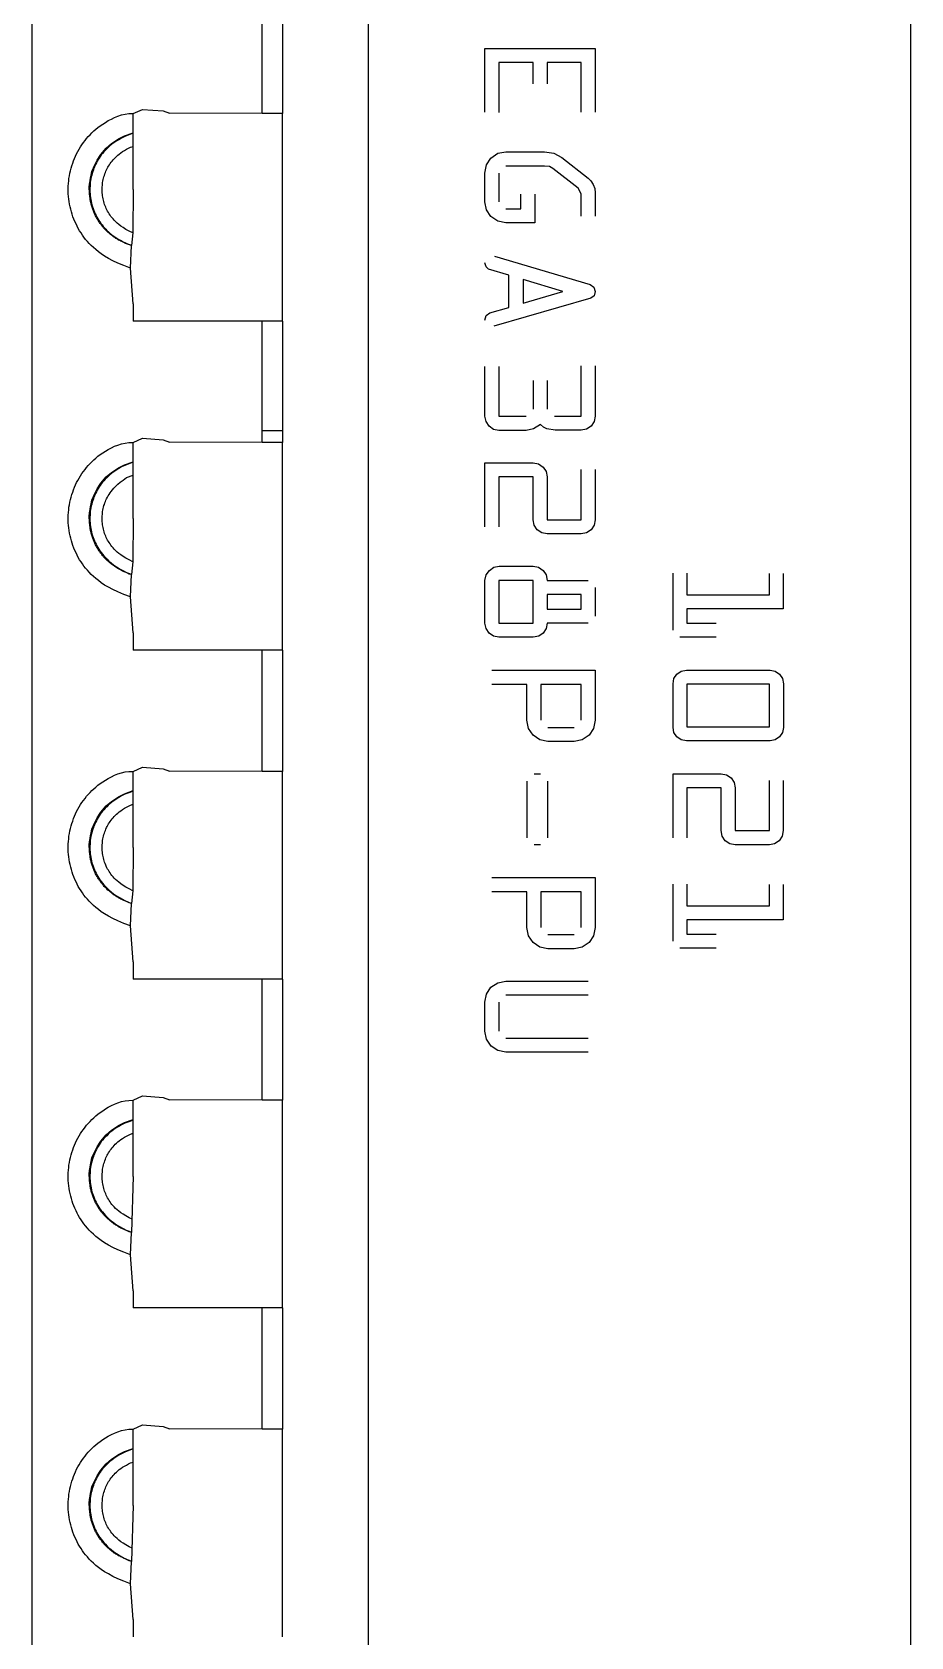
# Model space of a CAD drawing. Header units: millimetres. Extents: x -116 to 361, y -106 to 178.
# Drawn here: x 74.49 to 81.33, y 30.9 to 43.39 of the extents above; entities that cross this region are included whole.
import ezdxf

# ---------------------------------------------------------------- set-up
doc = ezdxf.new("R2010")
doc.units = ezdxf.units.MM
doc.layers.add('Edges', color=7, linetype='Continuous')

# ---------------------------------------------------------------- blocks, each defined once
blk = doc.blocks.new('Arduino Uno pl')
at = {"layer": 'Edges'}
for p, q in [((0.675, 2.353), (0.675, 37.919)), ((3.292, 37.206), (3.292, 2.974)), ((7.517, 2.974), (7.517, 37.206)), ((2.467, 22.058), (2.467, 23.001)), ((2.624, 23.001), (2.624, 22.058)), ((4.2, 22.067), (4.2, 22.564)), ((4.2, 22.564), (5.06, 22.564)), ((5.06, 22.564), (5.06, 22.067)), ((4.575, 22.455), (4.308, 22.455)), ((4.308, 22.455), (4.308, 22.066)), ((4.575, 22.288), (4.575, 22.455)), ((4.95, 22.455), (4.685, 22.455)), ((4.685, 22.455), (4.685, 22.288)), ((4.95, 22.067), (4.95, 22.455)), ((1.461, 22.058), (1.535, 22.09)), ((1.461, 21.907), (1.461, 22.058)), ((1.535, 22.09), (1.696, 22.078)), ((1.696, 22.078), (1.746, 22.06)), ((2.467, 22.058), (1.746, 22.06)), ((2.624, 22.058), (2.467, 22.058)), ((2.624, 20.44), (2.624, 22.058)), ((1.394, 21.883), (1.461, 21.907)), ((1.461, 21.802), (1.461, 21.907)), ((1.461, 21.465), (1.461, 21.802)), ((4.247, 21.711), (4.3, 21.748)), ((4.3, 21.748), (4.363, 21.76)), ((4.363, 21.76), (4.664, 21.76)), ((4.664, 21.76), (4.738, 21.749)), ((4.738, 21.749), (4.8, 21.716)), ((4.2, 21.594), (4.212, 21.658)), ((4.212, 21.658), (4.247, 21.711)), ((4.665, 21.649), (4.364, 21.649)), ((4.702, 21.644), (4.665, 21.649)), ((4.73, 21.63), (4.702, 21.644)), ((4.926, 21.476), (4.73, 21.63)), ((4.8, 21.716), (5.004, 21.554)), ((4.2, 21.371), (4.2, 21.594)), ((4.308, 21.594), (4.308, 21.371)), ((5.004, 21.554), (5.025, 21.533)), ((5.025, 21.533), (5.043, 21.505)), ((5.043, 21.505), (5.056, 21.473)), ((1.461, 21.465), (1.459, 21.128)), ((4.212, 21.308), (4.2, 21.371)), ((4.48, 21.316), (4.48, 21.43)), ((4.589, 21.43), (4.589, 21.207)), ((4.95, 21.432), (4.926, 21.476)), ((4.95, 21.258), (4.95, 21.432)), ((5.056, 21.473), (5.06, 21.44)), ((5.06, 21.44), (5.06, 21.258)), ((4.247, 21.255), (4.212, 21.308)), ((4.3, 21.219), (4.247, 21.255)), ((4.363, 21.316), (4.48, 21.316)), ((1.459, 21.128), (1.45, 21.029)), ((4.363, 21.207), (4.3, 21.219)), ((4.589, 21.207), (4.363, 21.207)), ((1.442, 20.854), (1.45, 21.029)), ((4.209, 20.863), (4.2, 20.895)), ((4.275, 20.947), (5.019, 20.726)), ((1.461, 20.575), (1.442, 20.854)), ((4.229, 20.847), (4.209, 20.863)), ((4.387, 20.799), (4.229, 20.847)), ((4.387, 20.548), (4.387, 20.799)), ((4.808, 20.672), (4.497, 20.766)), ((4.497, 20.766), (4.497, 20.58)), ((5.025, 20.62), (4.27, 20.401)), ((4.497, 20.58), (4.808, 20.672)), ((5.019, 20.726), (5.049, 20.706)), ((5.051, 20.638), (5.025, 20.62)), ((5.049, 20.706), (5.06, 20.671)), ((5.06, 20.671), (5.051, 20.638)), ((1.461, 20.575), (1.461, 20.44)), ((4.209, 20.485), (4.239, 20.505)), ((4.239, 20.505), (4.387, 20.548)), ((2.467, 20.44), (1.461, 20.44)), ((2.467, 19.587), (2.467, 20.44)), ((2.624, 20.44), (2.467, 20.44)), ((2.624, 20.44), (2.624, 19.587)), ((4.2, 20.45), (4.209, 20.485)), ((4.201, 19.701), (4.201, 20.089)), ((4.31, 20.089), (4.31, 19.702)), ((4.951, 19.701), (4.951, 20.093)), ((5.06, 20.093), (5.06, 19.701)), ((4.578, 19.757), (4.578, 19.978)), ((4.686, 19.978), (4.686, 19.756)), ((4.209, 19.659), (4.201, 19.701)), ((4.233, 19.623), (4.209, 19.659)), ((4.268, 19.598), (4.233, 19.623)), ((4.31, 19.702), (4.522, 19.702)), ((4.632, 19.636), (4.579, 19.602)), ((4.656, 19.616), (4.632, 19.636)), ((4.683, 19.603), (4.656, 19.616)), ((4.741, 19.701), (4.951, 19.701)), ((5.028, 19.623), (4.992, 19.6)), ((5.052, 19.659), (5.028, 19.623)), ((5.06, 19.701), (5.052, 19.659)), ((1.461, 19.497), (1.535, 19.53)), ((1.461, 19.346), (1.461, 19.497)), ((1.535, 19.53), (1.696, 19.518)), ((1.696, 19.518), (1.746, 19.5)), ((2.467, 19.497), (1.746, 19.5)), ((2.467, 19.497), (2.467, 19.587)), ((2.624, 19.587), (2.467, 19.587)), ((2.624, 19.497), (2.467, 19.497)), ((2.624, 19.587), (2.624, 19.497)), ((2.624, 17.88), (2.624, 19.497)), ((4.31, 19.59), (4.268, 19.598)), ((4.522, 19.59), (4.31, 19.59)), ((4.579, 19.602), (4.522, 19.59)), ((4.747, 19.592), (4.683, 19.603)), ((4.951, 19.592), (4.747, 19.592)), ((4.992, 19.6), (4.951, 19.592)), ((1.394, 19.323), (1.461, 19.346)), ((1.461, 19.241), (1.461, 19.346)), ((1.461, 18.904), (1.461, 19.241)), ((4.201, 18.839), (4.201, 19.338)), ((4.201, 19.338), (4.576, 19.338)), ((4.576, 19.338), (4.618, 19.33)), ((4.618, 19.33), (4.654, 19.305)), ((4.654, 19.305), (4.678, 19.27)), ((4.678, 19.27), (4.686, 19.228)), ((4.951, 18.895), (4.951, 19.287)), ((5.06, 19.287), (5.06, 18.895)), ((4.576, 19.228), (4.31, 19.228)), ((4.31, 19.228), (4.31, 18.839)), ((4.576, 18.895), (4.576, 19.228)), ((4.686, 19.228), (4.686, 18.895)), ((1.461, 18.904), (1.459, 18.567)), ((4.584, 18.853), (4.576, 18.895)), ((4.686, 18.895), (4.951, 18.895)), ((5.06, 18.895), (5.052, 18.853)), ((4.608, 18.817), (4.584, 18.853)), ((4.644, 18.793), (4.608, 18.817)), ((4.686, 18.785), (4.644, 18.793)), ((4.951, 18.785), (4.686, 18.785)), ((4.992, 18.793), (4.951, 18.785)), ((5.028, 18.817), (4.992, 18.793)), ((5.052, 18.853), (5.028, 18.817)), ((1.459, 18.567), (1.45, 18.468)), ((4.209, 18.465), (4.235, 18.501)), ((4.235, 18.501), (4.27, 18.525)), ((4.27, 18.525), (4.311, 18.533)), ((4.311, 18.533), (4.576, 18.533)), ((4.576, 18.533), (4.618, 18.525)), ((4.618, 18.525), (4.653, 18.501)), ((4.653, 18.501), (4.677, 18.465)), ((1.45, 18.468), (1.4, 18.486)), ((1.429, 18.475), (1.451, 18.471)), ((1.442, 18.294), (1.45, 18.468)), ((4.201, 18.423), (4.209, 18.465)), ((4.201, 18.09), (4.201, 18.423)), ((4.576, 18.423), (4.31, 18.423)), ((4.31, 18.423), (4.31, 18.09)), ((4.576, 18.09), (4.576, 18.423)), ((4.677, 18.465), (4.685, 18.423)), ((4.685, 18.423), (5.005, 18.423)), ((5.06, 18.368), (5.06, 18.145)), ((5.665, 18.036), (5.665, 18.479)), ((5.773, 18.479), (5.773, 18.31)), ((6.415, 18.31), (6.415, 18.476)), ((6.523, 18.476), (6.523, 18.201)), ((1.461, 18.015), (1.442, 18.294)), ((4.951, 18.313), (4.685, 18.313)), ((4.685, 18.313), (4.685, 18.199)), ((4.951, 18.199), (4.951, 18.313)), ((5.773, 18.31), (6.415, 18.31)), ((4.685, 18.199), (4.951, 18.199)), ((6.523, 18.201), (5.773, 18.201)), ((5.773, 18.201), (5.773, 18.091)), ((1.461, 18.015), (1.461, 17.88)), ((4.209, 18.048), (4.201, 18.09)), ((4.233, 18.013), (4.209, 18.048)), ((4.268, 17.988), (4.233, 18.013)), ((4.31, 18.09), (4.576, 18.09)), ((4.654, 18.013), (4.619, 17.988)), ((4.677, 18.048), (4.654, 18.013)), ((4.685, 18.09), (4.677, 18.048)), ((5.005, 18.09), (4.685, 18.09)), ((5.773, 18.091), (6, 18.091)), ((2.467, 17.88), (1.461, 17.88)), ((2.467, 16.936), (2.467, 17.88)), ((2.624, 17.88), (2.467, 17.88)), ((2.624, 17.88), (2.624, 16.936)), ((4.31, 17.98), (4.268, 17.988)), ((4.576, 17.98), (4.31, 17.98)), ((4.619, 17.988), (4.576, 17.98)), ((6, 17.982), (5.719, 17.982)), ((4.254, 17.723), (5.06, 17.723)), ((5.06, 17.723), (5.06, 17.334)), ((5.665, 17.619), (5.672, 17.66)), ((5.665, 17.279), (5.665, 17.619)), ((5.672, 17.66), (5.695, 17.694)), ((5.695, 17.694), (5.729, 17.717)), ((5.729, 17.717), (5.769, 17.725)), ((5.769, 17.725), (6.42, 17.725)), ((6.42, 17.725), (6.46, 17.717)), ((6.46, 17.717), (6.494, 17.694)), ((6.494, 17.694), (6.517, 17.66)), ((6.517, 17.66), (6.525, 17.619)), ((6.525, 17.619), (6.525, 17.278)), ((4.528, 17.612), (4.254, 17.612)), ((4.528, 17.334), (4.528, 17.612)), ((4.637, 17.612), (4.637, 17.334)), ((4.95, 17.612), (4.637, 17.612)), ((4.95, 17.334), (4.95, 17.612)), ((6.415, 17.616), (5.773, 17.616)), ((5.773, 17.616), (5.773, 17.282)), ((6.415, 17.282), (6.415, 17.616)), ((4.54, 17.271), (4.528, 17.334)), ((4.576, 17.218), (4.54, 17.271)), ((4.691, 17.279), (4.895, 17.279)), ((5.047, 17.271), (5.011, 17.218)), ((5.06, 17.334), (5.047, 17.271)), ((5.672, 17.238), (5.665, 17.279)), ((5.773, 17.282), (6.415, 17.282)), ((6.525, 17.278), (6.517, 17.238)), ((4.629, 17.181), (4.576, 17.218)), ((4.691, 17.169), (4.629, 17.181)), ((4.895, 17.169), (4.691, 17.169)), ((4.958, 17.181), (4.895, 17.169)), ((5.011, 17.218), (4.958, 17.181)), ((5.695, 17.204), (5.672, 17.238)), ((5.729, 17.181), (5.695, 17.204)), ((5.769, 17.173), (5.729, 17.181)), ((6.42, 17.173), (5.769, 17.173)), ((6.46, 17.181), (6.42, 17.173)), ((6.494, 17.204), (6.46, 17.181)), ((6.517, 17.238), (6.494, 17.204)), ((1.461, 16.936), (1.535, 16.969)), ((1.461, 16.786), (1.461, 16.936)), ((1.535, 16.969), (1.696, 16.957)), ((1.696, 16.957), (1.746, 16.939)), ((2.467, 16.936), (1.746, 16.939)), ((2.624, 16.936), (2.467, 16.936)), ((2.624, 15.319), (2.624, 16.936)), ((4.585, 16.916), (4.633, 16.916)), ((5.665, 16.418), (5.665, 16.917)), ((5.665, 16.917), (6.04, 16.917)), ((6.04, 16.917), (6.082, 16.909)), ((6.082, 16.909), (6.118, 16.885)), ((6.118, 16.885), (6.142, 16.849)), ((1.461, 16.681), (1.461, 16.786)), ((4.53, 16.418), (4.53, 16.861)), ((4.688, 16.861), (4.688, 16.418)), ((6.04, 16.807), (5.773, 16.807)), ((5.773, 16.807), (5.773, 16.418)), ((6.04, 16.475), (6.04, 16.807)), ((6.142, 16.849), (6.15, 16.807)), ((6.15, 16.807), (6.15, 16.475)), ((6.415, 16.475), (6.415, 16.866)), ((6.523, 16.866), (6.523, 16.475)), ((1.461, 16.343), (1.461, 16.681)), ((6.048, 16.432), (6.04, 16.475)), ((6.072, 16.396), (6.048, 16.432)), ((6.108, 16.372), (6.072, 16.396)), ((6.15, 16.364), (6.108, 16.372)), ((6.15, 16.475), (6.415, 16.475)), ((6.456, 16.372), (6.415, 16.364)), ((6.491, 16.396), (6.456, 16.372)), ((6.515, 16.432), (6.491, 16.396)), ((6.523, 16.475), (6.515, 16.432)), ((1.461, 16.343), (1.459, 16.007)), ((4.633, 16.364), (4.585, 16.364)), ((6.415, 16.364), (6.15, 16.364)), ((1.459, 16.007), (1.45, 15.908)), ((4.254, 16.109), (5.06, 16.109)), ((4.528, 15.998), (4.254, 15.998)), ((4.528, 15.72), (4.528, 15.998)), ((4.637, 15.998), (4.637, 15.72)), ((4.95, 15.998), (4.637, 15.998)), ((4.95, 15.72), (4.95, 15.998)), ((5.06, 16.109), (5.06, 15.72)), ((5.665, 15.615), (5.665, 16.058)), ((5.773, 16.058), (5.773, 15.889)), ((6.415, 15.889), (6.415, 16.055)), ((6.523, 16.055), (6.523, 15.78)), ((1.429, 15.915), (1.451, 15.911)), ((1.442, 15.733), (1.45, 15.908)), ((5.773, 15.889), (6.415, 15.889)), ((6.523, 15.78), (5.773, 15.78)), ((5.773, 15.78), (5.773, 15.67)), ((1.461, 15.454), (1.442, 15.733)), ((4.54, 15.657), (4.528, 15.72)), ((4.576, 15.604), (4.54, 15.657)), ((4.691, 15.665), (4.895, 15.665)), ((5.047, 15.657), (5.011, 15.604)), ((5.06, 15.72), (5.047, 15.657)), ((5.773, 15.67), (6, 15.67)), ((4.629, 15.567), (4.576, 15.604)), ((4.691, 15.555), (4.629, 15.567)), ((4.895, 15.555), (4.691, 15.555)), ((4.958, 15.568), (4.895, 15.555)), ((5.011, 15.604), (4.958, 15.568)), ((6, 15.561), (5.719, 15.561)), ((1.461, 15.454), (1.461, 15.319)), ((2.467, 15.319), (1.461, 15.319)), ((2.467, 14.376), (2.467, 15.319)), ((2.624, 15.319), (2.467, 15.319)), ((2.624, 15.319), (2.624, 14.376)), ((4.212, 15.202), (4.247, 15.255)), ((4.247, 15.255), (4.3, 15.291)), ((4.3, 15.291), (4.363, 15.303)), ((4.363, 15.303), (5.004, 15.303)), ((4.2, 15.139), (4.212, 15.202)), ((4.2, 14.914), (4.2, 15.139)), ((4.31, 15.139), (4.31, 14.914)), ((5.005, 15.193), (4.363, 15.193)), ((4.212, 14.852), (4.2, 14.914)), ((4.248, 14.798), (4.212, 14.852)), ((4.301, 14.762), (4.248, 14.798)), ((4.364, 14.75), (4.301, 14.762)), ((4.363, 14.859), (5.004, 14.859)), ((5.004, 14.75), (4.364, 14.75)), ((1.461, 14.376), (1.535, 14.409)), ((1.461, 14.225), (1.461, 14.376)), ((1.535, 14.409), (1.696, 14.396)), ((1.696, 14.396), (1.746, 14.379)), ((2.467, 14.376), (1.746, 14.379)), ((2.624, 14.376), (2.467, 14.376)), ((2.624, 12.759), (2.624, 14.376)), ((1.461, 13.783), (1.461, 14.225)), ((1.461, 13.783), (1.45, 13.347)), ((1.429, 13.354), (1.451, 13.35)), ((1.442, 13.172), (1.45, 13.347)), ((1.461, 12.893), (1.442, 13.172)), ((1.461, 12.893), (1.461, 12.759)), ((2.467, 12.759), (1.461, 12.759)), ((2.467, 11.815), (2.467, 12.759)), ((2.624, 12.759), (2.467, 12.759)), ((2.624, 12.759), (2.624, 11.815)), ((1.461, 11.815), (1.535, 11.848)), ((1.461, 11.664), (1.461, 11.815)), ((1.535, 11.848), (1.696, 11.836)), ((1.696, 11.836), (1.746, 11.818)), ((2.467, 11.815), (1.746, 11.818)), ((2.624, 11.815), (2.467, 11.815)), ((2.624, 10.198), (2.624, 11.815)), ((1.461, 11.222), (1.461, 11.664)), ((1.461, 11.222), (1.45, 10.786)), ((1.429, 10.793), (1.451, 10.789)), ((1.442, 10.612), (1.45, 10.786)), ((1.461, 10.333), (1.442, 10.612)), ((1.461, 10.333), (1.461, 10.198))]:
    blk.add_line(p, q, dxfattribs=at)
for points in [[(1.442, 20.854), (1.389, 20.874), (1.343, 20.893), (1.303, 20.912), (1.269, 20.93), (1.239, 20.947), (1.214, 20.965), (1.192, 20.981), (1.172, 20.998), (1.153, 21.014), (1.136, 21.03), (1.12, 21.046), (1.106, 21.062), (1.092, 21.078), (1.079, 21.095), (1.067, 21.111), (1.056, 21.128), (1.045, 21.145), (1.035, 21.162), (1.026, 21.18), (1.017, 21.198), (1.008, 21.217), (1.001, 21.235), (0.993, 21.254), (0.987, 21.273), (0.981, 21.293), (0.976, 21.312), (0.971, 21.332), (0.967, 21.352), (0.963, 21.372), (0.961, 21.392), (0.959, 21.412), (0.957, 21.432), (0.956, 21.452), (0.956, 21.472), (0.957, 21.493), (0.958, 21.513), (0.96, 21.533), (0.962, 21.553), (0.965, 21.573), (0.969, 21.593), (0.974, 21.612), (0.979, 21.632), (0.984, 21.651), (0.991, 21.671), (0.998, 21.69), (1.005, 21.708), (1.013, 21.727), (1.022, 21.745), (1.031, 21.763), (1.041, 21.781), (1.052, 21.798), (1.063, 21.815), (1.074, 21.831), (1.087, 21.847), (1.099, 21.863), (1.112, 21.878), (1.126, 21.893), (1.14, 21.908), (1.155, 21.922), (1.171, 21.936), (1.188, 21.949), (1.206, 21.963), (1.225, 21.976), (1.246, 21.989), (1.268, 22.003), (1.292, 22.015), (1.316, 22.027), (1.343, 22.038), (1.37, 22.047), (1.399, 22.053), (1.429, 22.057), (1.461, 22.058)], [(1.461, 21.904), (1.428, 21.891), (1.398, 21.879), (1.372, 21.866), (1.35, 21.854), (1.33, 21.842), (1.312, 21.83), (1.296, 21.818), (1.281, 21.806), (1.268, 21.794), (1.256, 21.782), (1.244, 21.771), (1.234, 21.759), (1.224, 21.747), (1.214, 21.735), (1.206, 21.724), (1.198, 21.711), (1.19, 21.699), (1.182, 21.686), (1.176, 21.673), (1.169, 21.66), (1.163, 21.647), (1.157, 21.634), (1.152, 21.62), (1.147, 21.606), (1.143, 21.592), (1.139, 21.578), (1.136, 21.564), (1.133, 21.549), (1.13, 21.535), (1.128, 21.52), (1.127, 21.506), (1.126, 21.491), (1.125, 21.477), (1.125, 21.462), (1.125, 21.447), (1.126, 21.433), (1.128, 21.418), (1.129, 21.403), (1.132, 21.389), (1.134, 21.375), (1.138, 21.36), (1.141, 21.346), (1.145, 21.332), (1.15, 21.318), (1.155, 21.304), (1.161, 21.291), (1.166, 21.277), (1.173, 21.264), (1.18, 21.251), (1.187, 21.239), (1.194, 21.226), (1.202, 21.214), (1.211, 21.202), (1.22, 21.19), (1.229, 21.179), (1.238, 21.168), (1.248, 21.157), (1.258, 21.146), (1.269, 21.136), (1.281, 21.126), (1.293, 21.116), (1.306, 21.106), (1.32, 21.097), (1.335, 21.087), (1.351, 21.078), (1.368, 21.068), (1.384, 21.059), (1.401, 21.051), (1.418, 21.044), (1.434, 21.038), (1.448, 21.033), (1.451, 21.032)], [(1.14, 21.609), (1.153, 21.636), (1.181, 21.695), (1.211, 21.739), (1.253, 21.789), (1.293, 21.824), (1.347, 21.86), (1.394, 21.883)], [(1.459, 21.128), (1.43, 21.143), (1.405, 21.156), (1.384, 21.17), (1.366, 21.182), (1.35, 21.194), (1.337, 21.205), (1.325, 21.216), (1.315, 21.227), (1.306, 21.237), (1.297, 21.247), (1.289, 21.257), (1.282, 21.267), (1.275, 21.277), (1.269, 21.287), (1.263, 21.297), (1.258, 21.307), (1.253, 21.318), (1.248, 21.328), (1.244, 21.339), (1.24, 21.35), (1.236, 21.361), (1.233, 21.372), (1.23, 21.383), (1.228, 21.394), (1.225, 21.406), (1.224, 21.417), (1.222, 21.428), (1.221, 21.44), (1.221, 21.451), (1.22, 21.463), (1.22, 21.474), (1.221, 21.486), (1.222, 21.497), (1.223, 21.509), (1.224, 21.52), (1.226, 21.532), (1.229, 21.543), (1.231, 21.554), (1.234, 21.565), (1.238, 21.576), (1.241, 21.587), (1.246, 21.598), (1.25, 21.608), (1.255, 21.619), (1.26, 21.629), (1.265, 21.639), (1.271, 21.649), (1.277, 21.659), (1.284, 21.668), (1.29, 21.678), (1.298, 21.687), (1.305, 21.696), (1.314, 21.705), (1.323, 21.714), (1.332, 21.724), (1.343, 21.733), (1.354, 21.742), (1.366, 21.752), (1.38, 21.761), (1.394, 21.77), (1.409, 21.779), (1.425, 21.787), (1.442, 21.795), (1.461, 21.802)], [(1.45, 21.029), (1.433, 21.035), (1.417, 21.041), (1.402, 21.047), (1.389, 21.053), (1.378, 21.058), (1.367, 21.063), (1.358, 21.068), (1.349, 21.073), (1.342, 21.077), (1.334, 21.081), (1.328, 21.086), (1.321, 21.09), (1.315, 21.094), (1.309, 21.098), (1.303, 21.102), (1.298, 21.107), (1.292, 21.111), (1.286, 21.116), (1.28, 21.121), (1.274, 21.126), (1.268, 21.131), (1.263, 21.137), (1.257, 21.142), (1.252, 21.147), (1.247, 21.152), (1.242, 21.157), (1.237, 21.163), (1.232, 21.168), (1.228, 21.173), (1.223, 21.179), (1.219, 21.184), (1.215, 21.19), (1.21, 21.196), (1.206, 21.202), (1.201, 21.208), (1.197, 21.215), (1.193, 21.221), (1.188, 21.228), (1.184, 21.234), (1.181, 21.241), (1.177, 21.247), (1.174, 21.253), (1.17, 21.26), (1.167, 21.266), (1.164, 21.272), (1.161, 21.279), (1.159, 21.285), (1.156, 21.292), (1.153, 21.299), (1.15, 21.306), (1.148, 21.313), (1.145, 21.321), (1.143, 21.328), (1.14, 21.335), (1.138, 21.343), (1.136, 21.35), (1.134, 21.357), (1.132, 21.364), (1.131, 21.371), (1.129, 21.378), (1.128, 21.385), (1.127, 21.393), (1.126, 21.401), (1.125, 21.41), (1.124, 21.419), (1.123, 21.428), (1.122, 21.438), (1.121, 21.448), (1.121, 21.457), (1.12, 21.467), (1.12, 21.476), (1.12, 21.485), (1.12, 21.493), (1.121, 21.501), (1.122, 21.511), (1.124, 21.522), (1.126, 21.537), (1.13, 21.556), (1.134, 21.579), (1.14, 21.609)], [(1.442, 18.294), (1.389, 18.314), (1.343, 18.333), (1.303, 18.351), (1.269, 18.369), (1.239, 18.387), (1.214, 18.404), (1.192, 18.421), (1.172, 18.437), (1.153, 18.454), (1.136, 18.47), (1.12, 18.486), (1.106, 18.502), (1.092, 18.518), (1.079, 18.534), (1.067, 18.551), (1.056, 18.567), (1.045, 18.584), (1.035, 18.602), (1.026, 18.62), (1.017, 18.638), (1.008, 18.656), (1.001, 18.675), (0.993, 18.694), (0.987, 18.713), (0.981, 18.732), (0.976, 18.752), (0.971, 18.771), (0.967, 18.791), (0.963, 18.811), (0.961, 18.831), (0.959, 18.851), (0.957, 18.871), (0.956, 18.891), (0.956, 18.912), (0.957, 18.932), (0.958, 18.952), (0.96, 18.972), (0.962, 18.992), (0.965, 19.012), (0.969, 19.032), (0.974, 19.052), (0.979, 19.071), (0.984, 19.091), (0.991, 19.11), (0.998, 19.129), (1.005, 19.148), (1.013, 19.166), (1.022, 19.184), (1.031, 19.202), (1.041, 19.22), (1.052, 19.237), (1.063, 19.254), (1.074, 19.271), (1.087, 19.287), (1.099, 19.302), (1.112, 19.318), (1.126, 19.333), (1.14, 19.347), (1.155, 19.361), (1.171, 19.375), (1.188, 19.389), (1.206, 19.402), (1.225, 19.415), (1.246, 19.429), (1.268, 19.442), (1.292, 19.455), (1.316, 19.467), (1.343, 19.477), (1.37, 19.486), (1.399, 19.492), (1.429, 19.496), (1.461, 19.497)], [(1.461, 19.343), (1.428, 19.331), (1.398, 19.318), (1.372, 19.306), (1.35, 19.293), (1.33, 19.281), (1.312, 19.269), (1.296, 19.257), (1.281, 19.245), (1.268, 19.233), (1.256, 19.222), (1.244, 19.21), (1.234, 19.198), (1.224, 19.187), (1.214, 19.175), (1.206, 19.163), (1.198, 19.151), (1.19, 19.138), (1.182, 19.126), (1.176, 19.113), (1.169, 19.1), (1.163, 19.086), (1.157, 19.073), (1.152, 19.059), (1.147, 19.045), (1.143, 19.031), (1.139, 19.017), (1.136, 19.003), (1.133, 18.989), (1.13, 18.974), (1.128, 18.96), (1.127, 18.945), (1.126, 18.931), (1.125, 18.916), (1.125, 18.901), (1.125, 18.887), (1.126, 18.872), (1.128, 18.857), (1.129, 18.843), (1.132, 18.828), (1.134, 18.814), (1.138, 18.8), (1.141, 18.786), (1.145, 18.771), (1.15, 18.758), (1.155, 18.744), (1.161, 18.73), (1.166, 18.717), (1.173, 18.704), (1.18, 18.691), (1.187, 18.678), (1.195, 18.665), (1.203, 18.652), (1.213, 18.64), (1.223, 18.627), (1.234, 18.614), (1.246, 18.601), (1.259, 18.587), (1.273, 18.573), (1.29, 18.559), (1.31, 18.544), (1.333, 18.528), (1.36, 18.511), (1.392, 18.494), (1.429, 18.475)], [(1.14, 19.048), (1.153, 19.076), (1.181, 19.135), (1.211, 19.179), (1.253, 19.228), (1.293, 19.263), (1.347, 19.3), (1.394, 19.323)], [(1.41, 19.223), (1.461, 19.241)], [(1.459, 18.567), (1.43, 18.582), (1.405, 18.596), (1.384, 18.609), (1.366, 18.621), (1.35, 18.633), (1.337, 18.644), (1.325, 18.655), (1.315, 18.666), (1.306, 18.676), (1.297, 18.687), (1.289, 18.697), (1.282, 18.707), (1.275, 18.717), (1.269, 18.727), (1.263, 18.737), (1.258, 18.747), (1.253, 18.757), (1.248, 18.768), (1.244, 18.778), (1.24, 18.789), (1.236, 18.8), (1.233, 18.811), (1.23, 18.822), (1.228, 18.834), (1.225, 18.845), (1.224, 18.856), (1.222, 18.868), (1.221, 18.879), (1.221, 18.891), (1.22, 18.902), (1.22, 18.914), (1.221, 18.925), (1.222, 18.937), (1.223, 18.948), (1.224, 18.96), (1.226, 18.971), (1.229, 18.982), (1.231, 18.993), (1.234, 19.005), (1.238, 19.015), (1.241, 19.026), (1.246, 19.037), (1.25, 19.048), (1.255, 19.059), (1.261, 19.07), (1.267, 19.081), (1.274, 19.092), (1.282, 19.104), (1.291, 19.116), (1.301, 19.129), (1.312, 19.142), (1.326, 19.156), (1.342, 19.171), (1.361, 19.187), (1.384, 19.204), (1.41, 19.223)], [(1.4, 18.486), (1.38, 18.496), (1.363, 18.505), (1.348, 18.513), (1.336, 18.52), (1.326, 18.526), (1.317, 18.533), (1.309, 18.538), (1.301, 18.544), (1.294, 18.549), (1.287, 18.555), (1.281, 18.56), (1.275, 18.565), (1.269, 18.571), (1.263, 18.576), (1.257, 18.581), (1.252, 18.586), (1.247, 18.592), (1.242, 18.597), (1.237, 18.602), (1.232, 18.607), (1.228, 18.613), (1.223, 18.618), (1.219, 18.624), (1.215, 18.629), (1.21, 18.635), (1.206, 18.642), (1.201, 18.648), (1.197, 18.654), (1.193, 18.661), (1.188, 18.667), (1.184, 18.674), (1.181, 18.68), (1.177, 18.686), (1.174, 18.693), (1.17, 18.699), (1.167, 18.705), (1.164, 18.712), (1.161, 18.718), (1.159, 18.725), (1.156, 18.731), (1.153, 18.738), (1.15, 18.745), (1.148, 18.753), (1.145, 18.76), (1.143, 18.767), (1.14, 18.775), (1.138, 18.782), (1.136, 18.789), (1.134, 18.796), (1.132, 18.803), (1.131, 18.81), (1.129, 18.817), (1.128, 18.825), (1.127, 18.833), (1.126, 18.841), (1.125, 18.849), (1.124, 18.858), (1.123, 18.868), (1.122, 18.877), (1.121, 18.887), (1.121, 18.897), (1.12, 18.906), (1.12, 18.915), (1.12, 18.924), (1.12, 18.932), (1.121, 18.941), (1.122, 18.95), (1.124, 18.962), (1.126, 18.977), (1.13, 18.995), (1.134, 19.019), (1.14, 19.048)], [(1.442, 15.733), (1.389, 15.753), (1.343, 15.772), (1.303, 15.791), (1.269, 15.809), (1.239, 15.826), (1.214, 15.843), (1.192, 15.86), (1.172, 15.877), (1.153, 15.893), (1.136, 15.909), (1.12, 15.925), (1.106, 15.941), (1.092, 15.957), (1.079, 15.973), (1.067, 15.99), (1.056, 16.007), (1.045, 16.024), (1.035, 16.041), (1.026, 16.059), (1.017, 16.077), (1.008, 16.095), (1.001, 16.114), (0.993, 16.133), (0.987, 16.152), (0.981, 16.171), (0.976, 16.191), (0.971, 16.211), (0.967, 16.23), (0.963, 16.25), (0.961, 16.27), (0.959, 16.29), (0.957, 16.311), (0.956, 16.331), (0.956, 16.351), (0.957, 16.371), (0.958, 16.391), (0.96, 16.412), (0.962, 16.432), (0.965, 16.452), (0.969, 16.472), (0.974, 16.491), (0.979, 16.511), (0.984, 16.53), (0.991, 16.549), (0.998, 16.568), (1.005, 16.587), (1.013, 16.606), (1.022, 16.624), (1.031, 16.642), (1.041, 16.659), (1.052, 16.677), (1.063, 16.693), (1.074, 16.71), (1.087, 16.726), (1.099, 16.742), (1.112, 16.757), (1.126, 16.772), (1.14, 16.786), (1.155, 16.801), (1.171, 16.814), (1.188, 16.828), (1.206, 16.842), (1.225, 16.855), (1.246, 16.868), (1.268, 16.881), (1.292, 16.894), (1.316, 16.906), (1.343, 16.917), (1.37, 16.925), (1.399, 16.932), (1.429, 16.936), (1.461, 16.936)], [(1.461, 16.783), (1.428, 16.77), (1.398, 16.758), (1.372, 16.745), (1.35, 16.733), (1.33, 16.721), (1.312, 16.708), (1.296, 16.696), (1.281, 16.684), (1.268, 16.673), (1.256, 16.661), (1.244, 16.649), (1.234, 16.638), (1.224, 16.626), (1.214, 16.614), (1.206, 16.602), (1.198, 16.59), (1.19, 16.578), (1.182, 16.565), (1.176, 16.552), (1.169, 16.539), (1.163, 16.526), (1.157, 16.512), (1.152, 16.499), (1.147, 16.485), (1.143, 16.471), (1.139, 16.457), (1.136, 16.442), (1.133, 16.428), (1.13, 16.414), (1.128, 16.399), (1.127, 16.385), (1.126, 16.37), (1.125, 16.355), (1.125, 16.341), (1.125, 16.326), (1.126, 16.311), (1.128, 16.297), (1.129, 16.282), (1.132, 16.268), (1.134, 16.253), (1.138, 16.239), (1.141, 16.225), (1.145, 16.211), (1.15, 16.197), (1.155, 16.183), (1.161, 16.17), (1.166, 16.156), (1.173, 16.143), (1.18, 16.13), (1.187, 16.117), (1.195, 16.104), (1.203, 16.092), (1.213, 16.079), (1.223, 16.066), (1.234, 16.053), (1.246, 16.04), (1.259, 16.027), (1.273, 16.013), (1.29, 15.998), (1.31, 15.983), (1.333, 15.967), (1.36, 15.951), (1.392, 15.933), (1.429, 15.915)], [(1.14, 16.487), (1.153, 16.515), (1.181, 16.574), (1.211, 16.618), (1.253, 16.667), (1.293, 16.702), (1.347, 16.739), (1.394, 16.762), (1.461, 16.786)], [(1.459, 16.007), (1.43, 16.021), (1.405, 16.035), (1.384, 16.048), (1.366, 16.061), (1.35, 16.073), (1.337, 16.084), (1.325, 16.095), (1.315, 16.105), (1.306, 16.116), (1.297, 16.126), (1.289, 16.136), (1.282, 16.146), (1.275, 16.156), (1.269, 16.166), (1.263, 16.176), (1.258, 16.186), (1.253, 16.197), (1.248, 16.207), (1.244, 16.218), (1.24, 16.229), (1.236, 16.24), (1.233, 16.251), (1.23, 16.262), (1.228, 16.273), (1.225, 16.284), (1.224, 16.296), (1.222, 16.307), (1.221, 16.319), (1.221, 16.33), (1.22, 16.342), (1.22, 16.353), (1.221, 16.365), (1.222, 16.376), (1.223, 16.388), (1.224, 16.399), (1.226, 16.41), (1.229, 16.422), (1.231, 16.433), (1.234, 16.444), (1.238, 16.455), (1.241, 16.466), (1.246, 16.477), (1.25, 16.487), (1.255, 16.498), (1.26, 16.508), (1.265, 16.518), (1.271, 16.528), (1.277, 16.538), (1.284, 16.547), (1.29, 16.557), (1.298, 16.566), (1.305, 16.575), (1.314, 16.584), (1.323, 16.593), (1.332, 16.602), (1.343, 16.612), (1.354, 16.621), (1.366, 16.63), (1.38, 16.64), (1.394, 16.649), (1.409, 16.658), (1.425, 16.666), (1.442, 16.674), (1.461, 16.681)], [(1.45, 15.908), (1.433, 15.914), (1.417, 15.92), (1.402, 15.926), (1.389, 15.932), (1.378, 15.937), (1.367, 15.942), (1.358, 15.947), (1.349, 15.951), (1.342, 15.956), (1.334, 15.96), (1.328, 15.964), (1.321, 15.969), (1.315, 15.973), (1.309, 15.977), (1.303, 15.981), (1.298, 15.986), (1.292, 15.99), (1.286, 15.995), (1.28, 16), (1.274, 16.005), (1.268, 16.01), (1.263, 16.015), (1.257, 16.021), (1.252, 16.026), (1.247, 16.031), (1.242, 16.036), (1.237, 16.041), (1.232, 16.047), (1.228, 16.052), (1.223, 16.057), (1.219, 16.063), (1.215, 16.069), (1.21, 16.075), (1.206, 16.081), (1.201, 16.087), (1.197, 16.094), (1.193, 16.1), (1.188, 16.107), (1.184, 16.113), (1.181, 16.119), (1.177, 16.126), (1.174, 16.132), (1.17, 16.138), (1.167, 16.145), (1.164, 16.151), (1.161, 16.157), (1.159, 16.164), (1.156, 16.171), (1.153, 16.178), (1.15, 16.185), (1.148, 16.192), (1.145, 16.199), (1.143, 16.207), (1.14, 16.214), (1.138, 16.221), (1.136, 16.229), (1.134, 16.236), (1.132, 16.243), (1.131, 16.25), (1.129, 16.257), (1.128, 16.264), (1.127, 16.272), (1.126, 16.28), (1.125, 16.288), (1.124, 16.297), (1.123, 16.307), (1.122, 16.317), (1.121, 16.326), (1.121, 16.336), (1.12, 16.346), (1.12, 16.355), (1.12, 16.363), (1.12, 16.372), (1.121, 16.38), (1.122, 16.39), (1.124, 16.401), (1.126, 16.416), (1.13, 16.435), (1.134, 16.458), (1.14, 16.487)], [(1.442, 13.172), (1.389, 13.192), (1.343, 13.211), (1.303, 13.23), (1.269, 13.248), (1.239, 13.266), (1.214, 13.283), (1.192, 13.3), (1.172, 13.316), (1.153, 13.332), (1.136, 13.348), (1.12, 13.364), (1.106, 13.38), (1.092, 13.397), (1.079, 13.413), (1.067, 13.429), (1.056, 13.446), (1.045, 13.463), (1.035, 13.481), (1.026, 13.498), (1.017, 13.516), (1.008, 13.535), (1.001, 13.553), (0.993, 13.572), (0.987, 13.591), (0.981, 13.611), (0.976, 13.63), (0.971, 13.65), (0.967, 13.67), (0.963, 13.69), (0.961, 13.71), (0.959, 13.73), (0.957, 13.75), (0.956, 13.77), (0.956, 13.79), (0.957, 13.811), (0.958, 13.831), (0.96, 13.851), (0.962, 13.871), (0.965, 13.891), (0.969, 13.911), (0.974, 13.931), (0.979, 13.95), (0.984, 13.97), (0.991, 13.989), (0.998, 14.008), (1.005, 14.027), (1.013, 14.045), (1.022, 14.063), (1.031, 14.081), (1.041, 14.099), (1.052, 14.116), (1.063, 14.133), (1.074, 14.149), (1.087, 14.165), (1.099, 14.181), (1.112, 14.196), (1.126, 14.211), (1.14, 14.226), (1.155, 14.24), (1.171, 14.254), (1.188, 14.267), (1.206, 14.281), (1.225, 14.294), (1.246, 14.308), (1.268, 14.321), (1.292, 14.334), (1.316, 14.345), (1.343, 14.356), (1.37, 14.365), (1.399, 14.371), (1.429, 14.375), (1.461, 14.376)], [(1.461, 14.222), (1.428, 14.209), (1.398, 14.197), (1.372, 14.185), (1.35, 14.172), (1.33, 14.16), (1.312, 14.148), (1.296, 14.136), (1.281, 14.124), (1.268, 14.112), (1.256, 14.1), (1.244, 14.089), (1.234, 14.077), (1.224, 14.065), (1.214, 14.054), (1.206, 14.042), (1.198, 14.03), (1.19, 14.017), (1.182, 14.005), (1.176, 13.992), (1.169, 13.979), (1.163, 13.965), (1.157, 13.952), (1.152, 13.938), (1.147, 13.924), (1.143, 13.91), (1.139, 13.896), (1.136, 13.882), (1.133, 13.868), (1.13, 13.853), (1.128, 13.839), (1.127, 13.824), (1.126, 13.809), (1.125, 13.795), (1.125, 13.78), (1.125, 13.765), (1.126, 13.751), (1.128, 13.736), (1.129, 13.722), (1.132, 13.707), (1.134, 13.693), (1.138, 13.678), (1.141, 13.664), (1.145, 13.65), (1.15, 13.636), (1.155, 13.623), (1.161, 13.609), (1.166, 13.596), (1.173, 13.582), (1.18, 13.569), (1.187, 13.557), (1.195, 13.544), (1.203, 13.531), (1.213, 13.518), (1.223, 13.506), (1.234, 13.493), (1.246, 13.479), (1.259, 13.466), (1.273, 13.452), (1.29, 13.438), (1.31, 13.423), (1.333, 13.407), (1.36, 13.39), (1.392, 13.373), (1.429, 13.354)], [(1.14, 13.927), (1.153, 13.955), (1.181, 14.013), (1.211, 14.058), (1.253, 14.107), (1.293, 14.142), (1.347, 14.178), (1.394, 14.202), (1.461, 14.225)], [(1.453, 13.449), (1.43, 13.461), (1.405, 13.475), (1.384, 13.488), (1.366, 13.5), (1.35, 13.512), (1.337, 13.523), (1.325, 13.534), (1.315, 13.545), (1.306, 13.555), (1.297, 13.565), (1.289, 13.575), (1.282, 13.585), (1.275, 13.595), (1.269, 13.605), (1.263, 13.615), (1.258, 13.626), (1.253, 13.636), (1.248, 13.647), (1.244, 13.657), (1.24, 13.668), (1.236, 13.679), (1.233, 13.69), (1.23, 13.701), (1.228, 13.712), (1.225, 13.724), (1.224, 13.735), (1.222, 13.747), (1.221, 13.758), (1.221, 13.769), (1.22, 13.781), (1.22, 13.793), (1.221, 13.804), (1.222, 13.815), (1.223, 13.827), (1.224, 13.838), (1.226, 13.85), (1.229, 13.861), (1.231, 13.872), (1.234, 13.883), (1.238, 13.894), (1.241, 13.905), (1.246, 13.916), (1.25, 13.927), (1.255, 13.937), (1.26, 13.947), (1.265, 13.957), (1.271, 13.967), (1.277, 13.977), (1.284, 13.987), (1.29, 13.996), (1.298, 14.005), (1.305, 14.014), (1.314, 14.024), (1.323, 14.033), (1.332, 14.042), (1.343, 14.051), (1.354, 14.06), (1.366, 14.07), (1.38, 14.079), (1.394, 14.088), (1.409, 14.097), (1.425, 14.105), (1.442, 14.113), (1.461, 14.12)], [(1.45, 13.347), (1.433, 13.353), (1.417, 13.36), (1.402, 13.365), (1.389, 13.371), (1.378, 13.376), (1.367, 13.381), (1.358, 13.386), (1.349, 13.391), (1.342, 13.395), (1.334, 13.4), (1.328, 13.404), (1.321, 13.408), (1.315, 13.412), (1.309, 13.416), (1.303, 13.421), (1.298, 13.425), (1.292, 13.43), (1.286, 13.434), (1.28, 13.439), (1.274, 13.444), (1.268, 13.45), (1.263, 13.455), (1.257, 13.46), (1.252, 13.465), (1.247, 13.47), (1.242, 13.476), (1.237, 13.481), (1.232, 13.486), (1.228, 13.491), (1.223, 13.497), (1.219, 13.502), (1.215, 13.508), (1.21, 13.514), (1.206, 13.52), (1.201, 13.527), (1.197, 13.533), (1.193, 13.54), (1.188, 13.546), (1.184, 13.552), (1.181, 13.559), (1.177, 13.565), (1.174, 13.571), (1.17, 13.578), (1.167, 13.584), (1.164, 13.59), (1.161, 13.597), (1.159, 13.603), (1.156, 13.61), (1.153, 13.617), (1.15, 13.624), (1.148, 13.631), (1.145, 13.639), (1.143, 13.646), (1.14, 13.653), (1.138, 13.661), (1.136, 13.668), (1.134, 13.675), (1.132, 13.682), (1.131, 13.689), (1.129, 13.696), (1.128, 13.704), (1.127, 13.711), (1.126, 13.719), (1.125, 13.728), (1.124, 13.737), (1.123, 13.746), (1.122, 13.756), (1.121, 13.766), (1.121, 13.775), (1.12, 13.785), (1.12, 13.794), (1.12, 13.803), (1.12, 13.811), (1.121, 13.819), (1.122, 13.829), (1.124, 13.841), (1.126, 13.855), (1.13, 13.874), (1.134, 13.898), (1.14, 13.927)], [(1.442, 10.612), (1.389, 10.632), (1.343, 10.651), (1.303, 10.669), (1.269, 10.688), (1.239, 10.705), (1.214, 10.722), (1.192, 10.739), (1.172, 10.755), (1.153, 10.772), (1.136, 10.788), (1.12, 10.804), (1.106, 10.82), (1.092, 10.836), (1.079, 10.852), (1.067, 10.869), (1.056, 10.885), (1.045, 10.903), (1.035, 10.92), (1.026, 10.938), (1.017, 10.956), (1.008, 10.974), (1.001, 10.993), (0.993, 11.012), (0.987, 11.031), (0.981, 11.05), (0.976, 11.07), (0.971, 11.089), (0.967, 11.109), (0.963, 11.129), (0.961, 11.149), (0.959, 11.169), (0.957, 11.189), (0.956, 11.21), (0.956, 11.23), (0.957, 11.25), (0.958, 11.27), (0.96, 11.29), (0.962, 11.31), (0.965, 11.33), (0.969, 11.35), (0.974, 11.37), (0.979, 11.39), (0.984, 11.409), (0.991, 11.428), (0.998, 11.447), (1.005, 11.466), (1.013, 11.484), (1.022, 11.503), (1.031, 11.521), (1.041, 11.538), (1.052, 11.555), (1.063, 11.572), (1.074, 11.589), (1.087, 11.605), (1.099, 11.621), (1.112, 11.636), (1.126, 11.651), (1.14, 11.665), (1.155, 11.679), (1.171, 11.693), (1.188, 11.707), (1.206, 11.72), (1.225, 11.734), (1.246, 11.747), (1.268, 11.76), (1.292, 11.773), (1.316, 11.785), (1.343, 11.795), (1.37, 11.804), (1.399, 11.811), (1.429, 11.814), (1.461, 11.815)], [(1.461, 11.661), (1.428, 11.649), (1.398, 11.636), (1.372, 11.624), (1.35, 11.612), (1.33, 11.599), (1.312, 11.587), (1.296, 11.575), (1.281, 11.563), (1.268, 11.551), (1.256, 11.54), (1.244, 11.528), (1.234, 11.516), (1.224, 11.505), (1.214, 11.493), (1.206, 11.481), (1.198, 11.469), (1.19, 11.457), (1.182, 11.444), (1.176, 11.431), (1.169, 11.418), (1.163, 11.405), (1.157, 11.391), (1.152, 11.377), (1.147, 11.364), (1.143, 11.35), (1.139, 11.336), (1.136, 11.321), (1.133, 11.307), (1.13, 11.292), (1.128, 11.278), (1.127, 11.263), (1.126, 11.249), (1.125, 11.234), (1.125, 11.219), (1.125, 11.205), (1.126, 11.19), (1.128, 11.176), (1.129, 11.161), (1.132, 11.147), (1.134, 11.132), (1.138, 11.118), (1.141, 11.104), (1.145, 11.09), (1.15, 11.076), (1.155, 11.062), (1.161, 11.048), (1.166, 11.035), (1.173, 11.022), (1.18, 11.009), (1.187, 10.996), (1.195, 10.983), (1.203, 10.971), (1.213, 10.958), (1.223, 10.945), (1.234, 10.932), (1.246, 10.919), (1.259, 10.905), (1.273, 10.891), (1.29, 10.877), (1.31, 10.862), (1.333, 10.846), (1.36, 10.83), (1.392, 10.812), (1.429, 10.793)], [(1.14, 11.366), (1.153, 11.394), (1.181, 11.453), (1.211, 11.497), (1.253, 11.546), (1.293, 11.581), (1.347, 11.618), (1.394, 11.641), (1.461, 11.664)], [(1.453, 10.889), (1.43, 10.9), (1.405, 10.914), (1.384, 10.927), (1.366, 10.939), (1.35, 10.951), (1.337, 10.963), (1.325, 10.974), (1.315, 10.984), (1.306, 10.995), (1.297, 11.005), (1.289, 11.015), (1.282, 11.025), (1.275, 11.035), (1.269, 11.045), (1.263, 11.055), (1.258, 11.065), (1.253, 11.075), (1.248, 11.086), (1.244, 11.097), (1.24, 11.107), (1.236, 11.118), (1.233, 11.129), (1.23, 11.141), (1.228, 11.152), (1.225, 11.163), (1.224, 11.174), (1.222, 11.186), (1.221, 11.197), (1.221, 11.209), (1.22, 11.22), (1.22, 11.232), (1.221, 11.243), (1.222, 11.255), (1.223, 11.266), (1.224, 11.278), (1.226, 11.289), (1.229, 11.3), (1.231, 11.312), (1.234, 11.323), (1.238, 11.334), (1.241, 11.345), (1.246, 11.355), (1.25, 11.366), (1.255, 11.376), (1.26, 11.387), (1.265, 11.397), (1.271, 11.407), (1.277, 11.416), (1.284, 11.426), (1.29, 11.435), (1.298, 11.445), (1.305, 11.454), (1.314, 11.463), (1.323, 11.472), (1.332, 11.481), (1.343, 11.491), (1.354, 11.5), (1.366, 11.509), (1.38, 11.519), (1.394, 11.528), (1.409, 11.536), (1.425, 11.545), (1.442, 11.552), (1.461, 11.559)], [(1.45, 10.786), (1.433, 10.793), (1.417, 10.799), (1.402, 10.805), (1.389, 10.81), (1.378, 10.816), (1.367, 10.821), (1.358, 10.826), (1.349, 10.83), (1.342, 10.835), (1.334, 10.839), (1.328, 10.843), (1.321, 10.847), (1.315, 10.851), (1.309, 10.856), (1.303, 10.86), (1.298, 10.864), (1.292, 10.869), (1.286, 10.874), (1.28, 10.879), (1.274, 10.884), (1.268, 10.889), (1.263, 10.894), (1.257, 10.899), (1.252, 10.905), (1.247, 10.91), (1.242, 10.915), (1.237, 10.92), (1.232, 10.925), (1.228, 10.931), (1.223, 10.936), (1.219, 10.942), (1.215, 10.948), (1.21, 10.954), (1.206, 10.96), (1.201, 10.966), (1.197, 10.972), (1.193, 10.979), (1.188, 10.985), (1.184, 10.992), (1.181, 10.998), (1.177, 11.005), (1.174, 11.011), (1.17, 11.017), (1.167, 11.023), (1.164, 11.03), (1.161, 11.036), (1.159, 11.043), (1.156, 11.05), (1.153, 11.057), (1.15, 11.064), (1.148, 11.071), (1.145, 11.078), (1.143, 11.086), (1.14, 11.093), (1.138, 11.1), (1.136, 11.107), (1.134, 11.114), (1.132, 11.121), (1.131, 11.128), (1.129, 11.136), (1.128, 11.143), (1.127, 11.151), (1.126, 11.159), (1.125, 11.167), (1.124, 11.176), (1.123, 11.186), (1.122, 11.195), (1.121, 11.205), (1.121, 11.215), (1.12, 11.224), (1.12, 11.234), (1.12, 11.242), (1.12, 11.25), (1.121, 11.259), (1.122, 11.268), (1.124, 11.28), (1.126, 11.295), (1.13, 11.313), (1.134, 11.337), (1.14, 11.366)]]:
    blk.add_lwpolyline(points, dxfattribs=at)

msp = doc.modelspace()

# ---------------------------------------------------------------- block references
msp.add_blockref('Arduino Uno pl', (73.81, 20.698))

doc.saveas('drawing.dxf')
